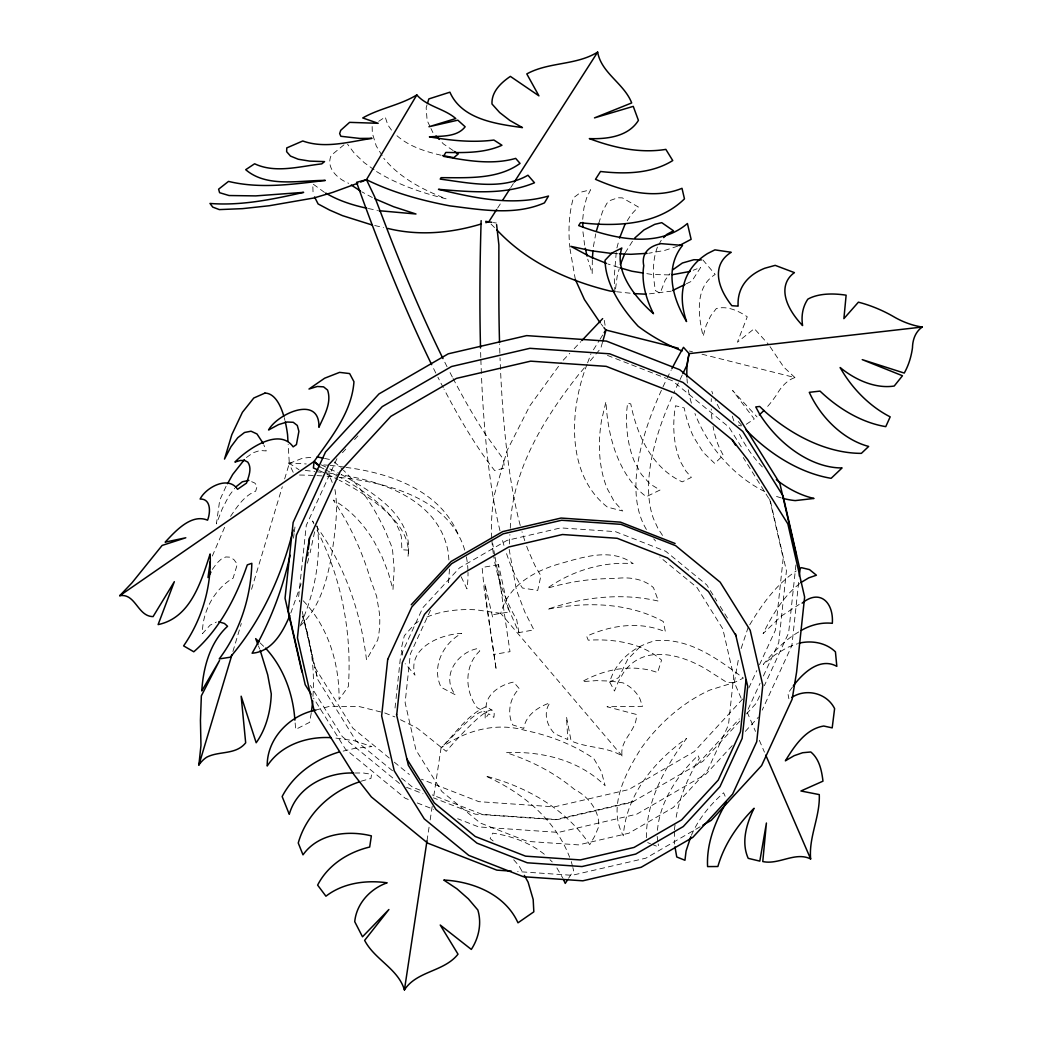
<?xml version="1.0" encoding="UTF-8"?>
<svg xmlns="http://www.w3.org/2000/svg" width="1042" height="1042" viewBox="0 0 1042 1042"><rect width="100%" height="100%" fill="white"/><g stroke="black" fill="none" stroke-linecap="round" stroke-linejoin="round"><path stroke-width="0.75" stroke-dasharray="5 3.75" d="M646.353 837.638C646.274 800.881 665.017 766.99 686.613 738.387C654.493 760.934 625.903 795.202 623.35 835.814C607.252 807.042 625.395 773.49 640.973 748.547A129.416 87.046 -51.7 0 1 709.98 690.025L734.323 682.471L743.389 678.095C717.912 659.026 688.905 637.43 655.275 640.7C634.135 646.209 616.082 660.472 609.7 681.976L614.48 691.028L618.18 682.015L623.52 672.611C644.711 641.846 686.639 655.678 712.025 672.963L726.899 682.445L734.323 682.471L742.021 700.263M592.325 259.758L592.182 273.59L587.74 259.184M312.952 696.317C314.814 669.29 311.232 641.807 302.414 616.187M509.33 543.989L509.916 534.546M510.293 528.242C511.778 470.671 543.585 419.158 578.193 375.146L584.536 367.644M449.48 569.101L448.503 582.608L451.329 581.332M341.255 474.475C371.382 491.433 414.703 515.79 407.956 556.688A393.407 113.969 5.9 0 0 339.21 480.18M657.45 830.292C659.977 801.181 677.561 775.339 698.01 755.424L699.299 758.407C687.876 777.501 678.811 798.524 675.633 820.666M395.035 708.013L395.882 700.146M396.051 698.57L400.597 656.03L422.805 607.746L459.47 567.89L507.011 540.381L560.765 527.89L615.47 531.654L665.773 551.309L706.763 584.914L716.818 601.013M582.712 219.315L583.924 208.009L586.568 198.097L590.58 189.748L581.084 192.106L573.387 197.863C568.854 213.897 568.164 230.816 569.844 247.319M795.906 564.972L788.638 632.872L764.359 685.675M798.641 582.413L791.881 645.584L762.197 710.11M615.575 288.712L617.138 276.469L619.169 268.979M293.466 538.18L294.091 533.556M294.3 532.006L295.342 524.295M674.369 829.836L675.424 822.19M616.226 252.581L614.22 277.081L614.91 291.682M426.999 840.803L429.187 826.371M430.151 819.963L432.339 805.531M433.798 795.906L441.079 747.817C455.458 733.711 467.311 714.408 486.484 706.541L491.616 710.071M734.323 682.471L738.4 659.404M593.38 246.667L595.764 233.851M311.219 713.275L309.656 722.301L295.72 729.387L295.016 721.676M314.593 531.837L310.112 552.755M741.122 648.554L748.143 627.44M307.403 563.175L309.409 555.751M616.903 247.918L619.169 239.504M494.39 494.729L507.115 450.522L529.779 405.898L561.169 362.681M602.484 342.323L600.765 348.328L588.587 362.811M232.913 651.497L241.301 623.507M251.552 589.316L282.317 486.705M284.648 478.929L289.311 463.39L288.152 444.335M657.424 247.097C652.11 260.995 652.943 276.234 655.431 290.64L660.133 293.206L665.252 279.998L669.941 273.642M427.051 104.812L426.152 107.756L427.116 120.429L430.333 127.189M301.099 583.767L290.822 613.022M587.05 364.335C569.479 409.128 565.598 474.41 607.473 507.154L622.738 510.997L614.155 501.397L607.304 488.763A89.221 52.308 -81 0 1 601.638 419.887L605.962 401.691A139.693 81.901 -81 0 0 615.392 451.837C621.761 469.043 631.413 485.533 646.274 496.708L660.016 490.027L650.026 483.944L641.416 474.41L634.526 461.84A89.156 52.269 -81 0 1 626.646 411.629L627.571 403.124L630.775 403.918C636.818 434.905 652.005 468.04 682.223 481.86L691.367 477.392L685.714 470.854L681.012 462.609A71.533 41.941 -81 0 1 675.49 405.755L684.216 407.943A115.076 67.469 -81 0 0 693.633 437.015L703.116 452.267L714.708 463.43L723.213 455.263L719.475 448.008A86.707 50.824 -81 0 1 713.067 426.465M587.61 362.824L590.957 353.785M212.334 556.037L224.825 526.809M598.707 223.496L602.55 211.487L606.926 203.307L610.026 200.52L617.815 197.772L622.348 197.876L638.316 206.967L631.074 214.704L626.776 221.477M622.165 755.958L500.746 613.373C508.196 585.695 533.335 571.472 559.033 563.93C582.921 557.275 610.938 547.35 633.223 563.657C602.81 561.299 572.084 570.808 547.232 588.248C569.153 581.801 591.973 578.297 614.845 578.597C628.157 576.682 643.083 578.388 653.477 587.649L658.453 601.104C621.605 592.598 582.765 597.079 547.297 609.349C585.786 601.651 628.131 602.263 663.259 621.514L665.408 631.83C640.218 620.98 611.003 625.109 586.646 636.245L588.235 640.179C613.777 638.707 641.638 642.784 661.566 660.068L657.593 672.559C632.715 663.533 604.842 669.042 582.204 681.624L596.311 680.634L610 681.051L623.051 682.875A52.986 39.453 -16.4 0 1 640.062 699.156L642.445 706.333L606.978 706.723L636.428 714.46C637.548 730.351 619.13 740.067 622.165 755.958C606.678 746.45 587.454 748.273 571.094 740.914L566.483 716.896L567.799 739.599L554.657 733.698C546.829 725.792 542.908 712.572 549.889 702.881C538.128 706.906 525.637 715.177 523.761 728.449L512.664 724.893C506.933 712.871 509.733 697.919 519.242 688.645L513.641 682.067C499.522 684.737 482.172 696.303 486.848 712.806L477.262 707.792C464.68 691.211 464.016 665.747 479.776 650.963L477.718 648.554C457.269 652.24 440.519 676.492 455.497 694.871L441.131 687.329C431.219 667.141 442.915 643.474 461.645 633.38C439.906 634.239 407.148 648.293 414.977 675.19L405.182 663.689M300.669 624.536C314.189 593.849 321.457 559.606 317.315 526.08M691.393 835.293C698.505 818.791 710.266 804.645 723.63 792.806L725.388 796.869M226.062 486.34L219.719 500.199L216.41 523.892L222.337 508.613L228.81 496.174L234.619 488.398M625.122 252.919L633.028 240.389M336.944 458.688L306.283 525.35L298.598 597.131L299.666 601.794M430.45 610.286L410.327 654.024L405.117 702.699L415.979 750.071L441.873 791.516L480.232 822.985L527.33 841.376L578.544 844.893L628.873 833.209L673.366 807.446L707.687 770.142L728.475 724.945L733.685 676.271L722.822 628.899L696.942 587.454L659.807 557.014M748.846 687.915L756.844 670.527M759.501 664.731L775.495 629.954L783.193 558.173L769.296 497.607M748.091 709.315L760.074 683.239M763.408 675.984L778.739 642.654L786.436 570.873L770.403 501.007L743.259 457.529M759.631 695.939L756.271 703.272L746.45 713.939M682.223 375.029L677.222 385.462A508.652 170.367 -41.7 0 0 673.705 393.003M658.791 244.662L661.527 239.79M749.732 624.822C761.91 604.425 776.342 584.419 796.257 570.964M593.432 349.812L599.215 340.565M600.049 339.249L603.344 333.961M497.568 208.153L501.957 201.314M510.736 187.625L513.367 183.522M568.58 878.263L573.621 870.539L572.853 867.569M230.556 516.363C237.172 506.659 244.258 495.588 255.668 491.199L257.192 486.093L254.834 483.084L250.067 480.948M212.36 569.414L216.866 563.175L221.412 558.981L225.853 556.949L230.061 557.17L233.916 559.606L237.315 564.191L233.134 578.102C214.287 588.925 202.005 612.175 202.461 633.64L210.093 625.174L216.332 622.074M792.337 687.238L787.882 693.412L788.885 698.726M300.044 626.021C320.767 606.587 327.514 578.649 332.242 551.726C334.99 531.042 338.676 509.304 334.795 488.75M342.453 452.71L345.749 449.115M354.554 439.555L360.05 433.576M742.646 699L694.219 751.634L628.6 789.615L554.383 806.86L478.851 801.663L421.476 779.247M697.463 764.333L739.286 718.889M739.898 721.064L702.816 761.376L631.843 802.327L557.626 819.559L482.094 814.362L432.261 794.903M732.226 745.629L706.046 774.076L636.753 814.193L558.382 832.402L478.617 826.905L457.659 818.725M745.317 731.393L758.407 717.17M563.214 360.219L569.792 353.29M574.181 348.666L580.746 341.724M639.97 646.874L627.753 659.221L618.766 677.6L609.7 681.976M799.696 583.585C783.193 596.558 772.239 615.054 763.096 633.627L781.187 616.174L799.201 604.425M343.977 144.799L331.213 155.336C325.456 167.996 337.973 179.12 348.731 183.327M246.394 457.516L253.219 452.723L259.875 450.509L266.244 450.925L263.887 445.038M378.689 121.328L385.24 117.03L387.793 124.884L393.055 132.334M798.745 631.934C784.717 640.009 773.529 652.11 763.252 664.418L775.365 654.584L787.348 647.473L797.547 643.709M700.12 826.775L645.91 858.152L572.045 875.306L517.653 871.568M746.254 424.302L754.252 418.962L732.604 390.503L757.013 416.891M686.378 283.776L691.888 281.093L700.667 267.39L693.204 270.256M289.311 463.39L302.87 458.076L314.033 457.164M361.105 781.213L370.939 778.426L371.564 774.323L363.306 772.982L355.348 773.008M677.652 246.172L664.848 250.38L648.697 253.258M315.869 710.058L329.676 706.294L359.099 706.528L383.209 712.559M343.131 751.1L354.814 748.377L371.877 746.593L354.111 740.68L332.906 737.671M633.51 801.48L555.139 819.689L475.373 814.193L433.459 797.833M495.041 557.053L501.41 592.69L518.916 632.611L533.908 629.889L524.829 612.045L516.389 589.824L509.043 548.717M498.519 564.673L482.12 567.486L484.256 589.876L496.252 669.928L486.953 605.689L484.856 583.689L492.606 617.151L492.54 614.78L508.939 611.98L498.519 564.673L498.675 570.482A728.423 6.499 80.5 0 0 510.007 651.667L493.608 654.493M649.413 293.844L671.243 291.174M669.238 274.906L652.097 274.489L644.321 273.238M613.36 253.545L618.14 253.753M293.193 472.313L288.725 462.961L306.257 463.95M323.788 464.94L328.569 465.214M330.158 465.305L344.368 467.103M408.62 550.189L401.86 549.72L401.417 537.281A386.569 111.989 5.9 0 0 340.044 477.353M616.486 291.734L632.194 293.414M305.28 470.45L314.684 471.518M316.247 471.687L322.525 472.404M500.746 613.373L476.155 609.817A96.085 55.2 14.5 0 0 426.543 617.229M493.361 222.571L496.422 223.053M345.931 467.389C390.008 473.042 440.323 490.469 458.389 534.937M441.118 155.232C425.227 151.572 408.777 146.362 396.429 135.265M368.373 208.543L377.569 210.406M324.505 458.415L331.773 459.926M374.69 225.528L383.508 227.482M384.706 712.936L394.866 716.909M689.361 351.011L692.513 351.805M701.969 354.189L794.955 377.582A46.695 27.366 -81 0 0 776.603 394.762A122.135 71.598 -81 0 1 765.792 408.477M618.479 267.39L608.085 264.056M738.309 425.097L741.175 425.97M607.473 355.413L630.123 364.257M631.634 364.843L666.359 378.402M667.87 379.001L672.403 380.773L728.983 427.168L741.709 447.539M420.173 790.188L412.632 787.244L401.313 777.957M406.523 787.309L422.987 793.743M408.256 799.435L405.26 798.263L345.514 749.263L313.59 698.166M417.243 802.939L433.706 809.373M647.681 842.6L650.416 843.694M651.784 844.241L658.622 846.977L658.205 843.942M321.249 464.862L328.412 468.262M329.845 468.939L339.874 473.68M400.493 719.735L417.386 728.254L446.21 751.347A360.285 27.691 -55.5 0 1 493.83 717.352L488.698 713.822L485.142 718.954L485.22 713.601A354.019 27.209 -55.5 0 0 451.394 737.736L441.079 747.817C465.448 730.455 496.266 721.806 525.559 730.52C549.772 735.522 573.282 744.548 593.771 758.524L601.364 771.614L605.142 785.759C579.443 760.178 541.658 750.891 506.282 752.676C530.938 760.66 554.461 772.656 574.376 789.354C588.131 796.362 599.424 810.337 598.824 826.384L594.656 836.335L589.746 844.671C565.975 808.774 526.301 786.606 485.364 775.964C521.716 791.972 555.256 819.286 569.635 857.266M319.712 466.764L324.036 468.991M325.482 469.734L334.274 474.279A386.569 111.989 5.9 0 1 338.624 476.585M372.333 197.524L361.834 191.845M324.466 192.379L312.756 183.809L313.108 194.125M376.553 171.552C397.94 184.747 421.932 192.939 446.237 198.84C422.961 189.826 399.841 177.921 383.769 158.28M288.725 462.961L299.002 469.747M453.231 150.608L443.358 143.874L440.219 140.488M544.315 854.258C529.479 842.509 511.283 835.879 492.684 833.144L490.144 838.589L493.869 841.506M374.078 169.768L364.192 162.63L354.176 153.057L347.559 144.2M794.955 377.582L783.727 367.071L769.908 346.452M389.265 758.029L352.808 728.137L314.632 667.01L302.154 612.657M394.306 762.158L409.389 774.532M392.508 770.741L356.038 740.849L317.862 679.71L314.632 667.01M399.542 783.519L342.271 736.564L310.36 685.454M260.057 642.862L264.447 647.095M549.981 859.741L552.247 861.929M491.069 224.121L494.507 227.547M653.712 538.87L655.587 540.98M303.261 600.817C328.347 626.854 339.432 663.845 339.08 699.469L348.367 686.431C352.118 632.611 341.385 577.515 316.703 529.479M513.719 859.793L519.046 865.902L523.579 874.03M702.881 259.953L715.203 274.45C694.376 287.188 698.335 315.986 703.129 336.253L706.15 325.351L710.566 316.065L716.323 308.536C727.316 305.632 738.296 310.763 747.27 316.781L737.397 342.232L754.304 328.647L768.214 344.055M601.117 323.997L602.992 326.393M325.039 470.841L330.601 478.499L332.398 482.889M556.884 867.921L562.81 878.106M662.517 535.432L657.867 528.242L653.412 518.499A508.652 170.367 -41.7 0 1 673.028 394.501M719.514 408.725L715.216 400.571M720.178 606.379L728.553 619.795M382.101 155.558L376.266 145.997L372.32 133.194L372.124 125.626M313.889 523.826L312.496 521C343.196 561.013 360.597 610.052 366.497 659.873L377.699 640.009A65.907 45.014 82.8 0 0 379.548 614.038L376.657 596.402L370.678 579.938A228.094 155.792 82.8 0 0 333.245 500.069A129.377 88.362 82.8 0 1 374.469 542.166L382.088 556.897L388.301 572.774L392.99 589.485L394.176 569.114L392.417 548.366L386.139 532.957A192.262 131.318 82.8 0 0 343.482 470.268M461.215 576.851L466.959 588.873A806.221 244.154 -25.5 0 0 468.001 572.384M430.971 128.531L432.899 132.594M747.153 712.129L755.489 731.406M759.331 740.302L764.463 752.168M258.494 646.001L259.627 648.945M711.816 391.232L712.728 393.876M402.72 655.079L401.092 649.335L404.348 635.724L414.664 624.067A96.085 55.2 14.5 0 1 419.548 620.798M571.303 861.63L572.462 866.084M302.193 611.394L317.862 679.71M575.34 279.49L570.013 248.934M494.768 555.503L492.723 543.716M604.243 320.324L605.22 326.029M518.916 632.611L516.728 619.756A1360.644 489.571 -9.7 0 1 493.569 555.256M657.176 836.387L657.997 842.431M582.947 231.78L584.64 245.157M448.868 559.932L448.451 553.654A792.22 239.907 -25.5 0 0 341.177 474.878M674.382 831.425L674.474 844.072M741.617 425.24A142.624 95.564 53 0 1 736.433 419.366M762.34 466.946A91.032 60.996 53 0 1 738.114 431.336M733.855 420.89A91.032 60.996 53 0 1 731.901 414.82M781.318 497.933A104.63 70.114 53 0 1 773.451 495.328M764.763 491.577A104.63 70.114 53 0 1 694.936 413.544M691.406 403.137A104.63 70.114 53 0 1 688.189 389.187M687.368 383.104A104.63 70.114 53 0 1 686.991 378.65M711.973 418.923A86.707 50.824 -81 0 1 711.256 408.933M711.217 401.626A86.707 50.824 -81 0 1 711.308 398.669M334.182 461.919A192.262 131.318 82.8 0 1 342.44 469.265M284.219 417.595A120.051 37.03 -81.4 0 1 284.948 420.447M453.088 378.467A590.033 111.676 75 0 0 485.116 433.759L503.273 459.118L504.588 468.001L494.716 470.632A600.466 113.656 75 0 1 444.022 389.135M452.332 377.022A590.033 111.676 75 0 1 448.568 369.715M447.057 366.745A590.033 111.676 75 0 1 443.671 359.959M443.267 387.663A600.466 113.656 75 0 1 437.9 377.191M435.83 373.075A600.466 113.656 75 0 1 432.365 366.081M319.451 470.632A393.407 113.969 5.9 0 1 325.325 473.342M326.758 474.019A393.407 113.969 5.9 0 1 337.868 479.489M526.679 546.269A890.142 154.893 -81 0 0 528.164 550.254L534.898 565.454L540.889 575.822L537.711 590.436L522.42 588.014A905.876 157.629 -81 0 1 505.813 551.4M524.777 540.707A890.142 154.893 -81 0 1 522.016 531.798M520.258 525.507A890.142 154.893 -81 0 1 500.03 357.784M499.873 353.251A890.142 154.893 -81 0 1 499.587 344.068M503.95 545.37A905.876 157.629 -81 0 1 501.697 537.398M499.991 530.717A905.876 157.629 -81 0 1 481.443 375.094M481.378 373.427A905.876 157.629 -81 0 1 480.844 359.008M480.792 357.445A905.876 157.629 -81 0 1 480.57 349.604M327.683 472.977A792.22 239.907 -25.5 0 1 339.536 474.605M466.373 556.858A806.221 244.154 -25.5 0 1 467.962 570.795M299.549 475.035A806.221 244.154 -25.5 0 1 325.547 476.142M327.11 476.259A806.221 244.154 -25.5 0 1 337.816 477.21M339.314 477.366A806.221 244.154 -25.5 0 1 464.901 550.71M493.335 553.693A1360.644 489.571 -9.7 0 1 491.85 539.587M491.746 538.011A1360.644 489.571 -9.7 0 1 494.377 494.729M646.418 529.479A517.64 173.376 -41.7 0 1 666.398 379.692M667.062 378.324A517.64 173.376 -41.7 0 1 671.217 370.027"/><path stroke-width="1.5" d="M592.39 258.26L592.95 250.966M312.73 701.032L311.48 711.777M293.18 530.052C281.574 576.174 261.242 620.902 230.191 657.228L219.237 658.922C239.829 631.543 250.927 597.47 251.825 563.318L247.293 564.881C236.156 597.196 219.836 628.99 193.786 651.784L183.613 645.884C202.122 619.169 211.708 586.438 210.132 553.953C201.106 581.553 190.751 617.776 158.11 624.601L174.34 581.683L153.083 616.603C137.518 616.525 135.721 593.041 119.739 595.698L131.943 582.882L162.122 545.435L185.802 537.776L165.157 542.14C175.277 531.368 191.22 513.341 207.566 520.179C210.458 512.898 211.318 498.61 200.103 499.04C205.86 487.474 228.367 475.178 237.563 489.297L246.524 483.097C248.634 476.585 252.242 468.47 247.814 462.14L244.714 460.512L240.376 460.473L234.919 462.049C246.902 449.701 278.969 426.803 293.154 446.849L296.436 444.582L298.898 431.362L297.296 425.449L293.245 422.297L286.928 422.01L278.579 424.602L268.575 429.981C277.211 413.987 319.92 394.176 318.917 427.324C323.984 415.875 331.994 402.928 327.566 390.073L323.567 386.842L317.276 386.491L308.979 389.031L324.661 378.207L339.575 372.372L349.643 373.57L353.954 381.698C351.818 412.306 331.2 437.432 314.085 461.476L313.408 467.962A393.407 113.969 5.9 0 1 317.953 469.968M307.65 555.607L307.989 552.416M308.328 549.225L309.526 538.063L340.187 471.401L390.802 416.383L456.435 378.389L530.652 361.157L606.183 366.354L675.646 393.472L732.226 439.867L747.896 459.926L787.856 523.905L804.632 597.04L796.583 672.168L792.141 699.221L761.624 765.57L711.243 820.341L702.894 825.16M396.728 714.643L402.29 662.66L424.498 614.376L461.163 574.52L508.691 547.011L562.446 534.52L617.164 538.284L667.466 557.939L708.456 591.543L736.108 635.815M746.02 679.801L740.458 731.784L718.251 780.067L681.585 819.924L634.057 847.433L580.303 859.924L525.585 856.159L475.282 836.505L434.293 802.9L406.64 758.628M799.318 576.096L799.996 569.792L783.076 495.992L742.764 431.453L683.005 382.453L609.648 353.811L529.896 348.315L451.525 366.523L382.219 406.64L328.764 464.732L296.397 535.132L288.269 610.925L305.202 684.724L311.076 694.128M210.21 561.742L208.009 577.529L210.914 572.123M359.659 781.787C331.122 791.112 306.465 813.659 298.246 843.004L303.001 854.857C318.07 833.496 347.637 830.005 371.369 835.866L369.689 847.029C348.236 852.135 327.813 865.055 317.628 885.114L325.925 896.198C343.131 882.887 366.12 879.865 387.168 882.808C370.366 888.657 356.455 903.57 354.736 921.688L362.499 936.784L388.9 909.523L364.635 940.379C374.586 959.617 398.031 968.617 404.426 989.9L426.999 840.803M260.2 650.416L267.703 674.838L271.285 693.907A80.716 55.135 82.8 0 1 256.176 742.751L241.158 696.212L245.678 742.829C235.7 755.189 219.12 750.722 206.681 757.221A43.829 29.944 82.8 0 0 198.892 764.984L200.963 745.33L200.442 720.283L201.353 695.835L219.523 660.485L201.783 690.924C203.203 667.792 209.937 642.445 227.547 626.281L224.447 623.468L218.742 621.787M309.526 538.063L305.488 562.68L297.439 637.821L314.215 710.944L354.163 774.922L371.382 796.948L427.715 843.134L496.852 870.135L511.244 871.125M290.08 555.256C282.551 589.603 269.761 622.79 252.125 653.217C272.17 651.654 282.747 632.051 289.819 615.588M619.547 238.11L625.057 224.186M620.381 264.499L624.471 254.352M602.914 340.825L605.949 330.314M198.892 764.984L231.975 654.61M427.494 103.34L428.835 98.925L449.897 92.191C461.893 119.478 496.279 123.946 522.446 127.606L509.89 120.481L499.678 112.562L491.993 103.992C491.329 91.813 501.059 82.67 510.372 76.392L538.935 95.851L526.796 73.917C548.926 61.765 576.187 65.529 597.652 52.1C601.312 73.187 624.184 83.451 631.686 102.937L594.487 117.889L633.262 106.375L638.42 120.377C628.326 136.71 606.861 139.25 589.329 138.599C613.556 147.743 639.97 153.578 665.851 149.384L672.741 160.559C651.341 173.897 624.809 174.222 600.505 171.487L595.49 179.315C622.126 190.907 653.842 199.869 682.002 188.315L684.464 198.853C657.463 225.385 615.978 226.791 580.524 222.701L578.675 225.58C612.331 238.318 657.189 249.338 687.42 223.509L691.12 239.321L679.071 245.704M596.48 230.751L598.707 223.496M690.768 836.752L686.079 851.001L684.946 860.262L676.753 856.98L674.982 846.938M682.914 373.57L687.108 364.804L689.114 353.642L683.487 347.325A517.64 173.376 -41.7 0 0 671.934 368.621M227.534 483.696L232.692 474.462L244.427 459.6M726.365 802.353C715.059 821.734 706.411 843.799 707.583 866.592L717.886 866.514C724.229 844.202 737.801 824.561 754.056 808.266C746.632 823.454 740.888 842.04 748.208 858.334L759.813 861.122L766.417 823.024L762.77 861.552C778.96 865.094 795.189 851.327 810.637 858.934C808.592 836.973 820.236 816.576 819.273 794.603L800.92 790.995L822.972 781.161C821.695 770.663 819.416 759.032 810.78 751.972L802.653 752.728L794.134 755.697L785.368 760.829C794.421 746.202 805.388 729.035 823.74 726.027L832.193 727.876L834.603 708.612C826.866 693.008 806.143 687.967 791.751 697.463M360.662 182.05L366.458 179.68L416.813 94.926C426.986 106.623 444.192 108.472 455.784 118.554L428.952 126.746L457.829 120.169L465.149 126.785C456.995 137.297 441.352 135.929 429.408 136.867C450.639 140.475 472.417 142.832 493.895 140.045L501.97 145.255C484.478 153.187 464.628 152.757 445.82 152.432L443.501 156.352C467.09 160.742 492.124 165.118 515.686 158.397L520.049 163.412C497.568 179.706 467.493 177.635 441.066 177.674L440.206 179.107C468.705 182.832 501.684 190.452 527.955 175.225L534.494 182.754C504.276 195.375 470.307 191.845 438.487 189.331C474.045 197.902 512.482 206.472 548.509 196.039L544.445 202.877C514.67 215.968 480.909 209.689 449.779 205.86C421.111 200.364 392.73 192.64 366.458 179.68L356.572 182.324A600.466 113.656 75 0 0 431.675 364.661M604.178 332.645L605.819 330.001L603.943 327.605M496.682 209.52L488.776 221.842L485.832 222.675M502.83 199.947L509.851 188.993M514.24 182.142L597.652 52.1M567.747 879.539L565.233 883.408L563.422 879.435M404.426 989.9C416.904 970.727 444.009 971.952 458.011 954.172L440.232 925.022L471.31 949.418C478.851 937.878 481.873 923.368 477.835 910.005L468.366 898.855L456.93 888.813L443.749 880.034C473.172 881.545 505.188 894.466 517.991 922.808L533.83 911.828L533.178 899.48L528.099 882.144L524.321 875.384M793.236 686.014C802.705 673.197 819.924 656.877 836.83 666.359L835.437 651.862C825.928 642.601 811.64 640.205 799.006 643.174M411.251 604.764L451.056 561.495L502.674 531.615L561.052 518.056L620.459 522.146L675.086 543.481M581.84 340.578L602.667 318.618M663.689 237.602L666.932 234.307L673.497 230.803L661.748 222.662L654.767 224.343L643.995 229.904L634.721 238.045M235.583 487.096L242.369 481.769L248.869 480.414M672.741 269.839L682.38 263.014L693.894 259.719L701.383 259.914M119.739 595.698L314.085 461.476L317.992 464.393M798.849 569.323L801.441 567.669L809.53 569.609L816.42 575.223L808.748 577.854L800.842 582.608M416.813 94.926C400.011 105.268 379.861 108.147 362.746 117.954L378.168 123.308L349.591 122.357L340.747 130.276L339.653 133.558L340.851 136.281L359.777 138.43L372.007 138.339C349.461 141.712 325.039 148.993 302.779 140.983L286.771 147.912L286.641 151.689L290.484 156.079L298.246 159.244L309.708 161.106L324.544 161.614L321.757 163.881C299.953 166.29 275.414 173.675 254.626 163.776L245.704 169.69C266.869 187.938 299.523 180.292 325.312 180.422C293.375 184.226 260.253 189.123 228.511 181.399L218.612 189.188L219.601 192.705L229.045 195.531L255.72 195.896L303.639 192.366C273.004 199.269 241.562 205.925 209.989 203.45L212.763 207.111L219.315 209.598L242.512 208.647L269.227 205.743L313.889 197.993L332.789 192.366L357.771 183.236M801.272 630.423C810.585 625.005 821.526 622.139 832.324 623.311C833.795 602.589 820.015 588.548 802.132 603.136M672.624 290.51L685.011 284.453M264.915 393.108L253.779 398.018L242.395 412.319L231.793 434.748L224.499 459.079L230.985 446.718L237.758 437.718L244.544 432.482L251.031 431.206L256.983 433.967L263.3 443.566M690.208 271.402L672.298 274.723M338.741 752.116C315.257 759.305 293.623 774.414 282.148 796.544L289.272 814.31C296.996 786.827 326.719 772.083 353.759 773.021M481.404 223.913C451.16 233.161 418.845 236.078 387.924 228.459M315.869 710.058C289.741 715.229 266.83 738.518 267.208 766.013C280.819 744.939 307.143 736.173 331.304 737.671M646.3 294.222L633.757 293.584M745.877 429.76A142.624 95.564 53 0 0 831.138 478.317L842.092 467.936A91.032 60.996 53 0 1 759.761 414.325L755.75 406.927L759.683 406.471L765.492 412.033A153.083 102.572 53 0 0 861.369 453.361L868.676 446.432A72.953 48.883 53 0 1 809.282 392.326L820.028 391.102A116.899 78.332 53 0 0 885.765 426.634L890.181 416.852A88.466 59.277 53 0 1 840.126 367.526A79.492 53.259 53 0 0 894.231 386.022L902.463 375.745L862.242 359.633L904.248 373.062A116.899 78.332 53 0 0 912.479 347.781A44.598 29.879 53 0 1 922.261 327.032L689.114 353.642A104.63 70.114 53 0 0 686.899 377.009M647.082 253.349L630.905 254.3L619.743 253.818M614.91 291.565L610.208 291.057C568.137 280.845 526.614 261.972 496.8 229.826M379.093 210.705L415.979 214.001L393.602 206.72L375.003 198.827M611.771 253.48L591.622 250.809L570.834 246.355L590.384 256.84L606.613 263.457M485.728 221.36L491.837 222.337M642.771 272.978L631.895 271.22L619.977 267.807M442.694 155.545L453.791 157.668L458.18 153.969L454.468 151.455M366.836 208.244C352.548 205.144 338.35 200.598 325.729 193.083M317.224 456.904L323.046 458.115M605.819 330.001L678.329 348.236M371.747 224.877L342.479 215.642L329.624 210.08L318.11 203.945L314.541 196.938M360.454 191.012L351.258 185.059M314.085 461.476L319.712 466.764M258.963 641.807L255.668 638.629L257.934 644.529M265.554 648.163C283.515 667.505 293.141 693.972 294.886 720.139M436.038 135.981L439.177 139.368M600.166 322.799L584.445 299.575L575.34 279.49M732.226 439.867L735.626 445.312M366.458 179.68L374.69 196.86L387.025 229.006A590.033 111.676 75 0 0 442.993 358.578M765.753 755.137L810.637 858.934M796.401 555.503L779.833 483.293L739.52 418.741L679.762 369.741L606.418 341.099L526.653 335.615L448.281 353.811L378.975 393.928L325.521 452.02L293.154 522.42L285.039 598.225L301.959 672.012M735.509 633.927L747.713 686.431L742.151 738.413L719.944 786.697L683.278 826.553L635.737 854.062L581.983 866.553L527.278 862.789L476.962 843.147L435.986 809.53L408.334 765.258L396.481 714.343M585.33 248.27L587.05 256.058M496.604 224.616L498.884 244.948L498.844 289.35A890.142 154.893 -81 0 0 499.535 342.518M287.957 441.157L287.579 434.814A120.051 37.03 -81.4 0 0 285.3 421.919M582.778 222.428L582.856 227.104M776.329 479.711A91.032 60.996 53 0 0 814.01 498.454L795.202 500.603A104.63 70.114 53 0 1 782.894 498.363M682.119 350.972A97.114 46.903 25.3 0 1 638.186 326.276A175.473 84.741 25.3 0 1 605.063 260.253L611.823 253.102L621.84 248.009A117.59 56.776 25.3 0 0 653.477 313.707A210.562 101.673 25.3 0 1 643.774 265.671A63.302 30.57 25.3 0 1 661.058 243.646L682.536 245.404A198.267 95.747 25.3 0 0 686.548 321.535A202.304 97.701 25.3 0 1 707.518 253.558L714.903 249.859L731.237 252.294A99.381 47.997 25.3 0 0 731.836 305.71L738.127 306.14A141.699 68.433 25.3 0 1 764.841 268.224L775.183 265.358L794.421 272.626A88.414 42.696 25.3 0 0 802.587 325.56A141.608 68.381 25.3 0 1 807.824 299.184A77.837 37.59 25.3 0 1 846.13 295.186L843.89 318.644L858.4 302.18A69.957 33.787 25.3 0 1 893.502 316.586A41.706 20.137 25.3 0 0 922.261 327.032M763.89 410.496A122.135 71.598 -81 0 1 759.331 414.872M264.915 393.095A120.051 37.03 -81.4 0 1 283.828 416.227M480.531 348.028A905.876 157.629 -81 0 1 481.143 220.63M387.702 659.404L381.646 715.867L394.254 770.819L424.276 818.895L468.783 855.391L523.423 876.726L582.83 880.816L641.195 867.257L692.813 837.377L732.63 794.108L756.739 741.67L762.783 685.219L750.188 630.254L720.152 582.178L675.646 545.682L621.019 524.347L561.612 520.258L503.234 533.817L451.616 563.696L411.811 606.978L387.702 659.404"/></g></svg>
